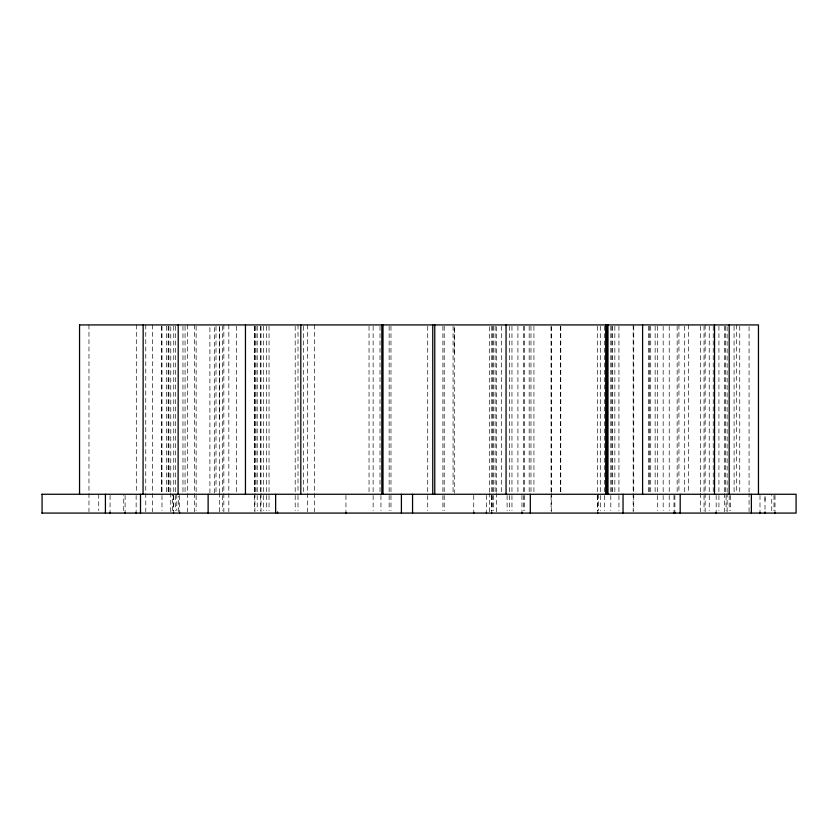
<?xml version="1.0" encoding="UTF-8"?>
<svg xmlns="http://www.w3.org/2000/svg" width="838" height="838" viewBox="0 0 838 838"><rect width="100%" height="100%" fill="white"/><g stroke="black" fill="none" stroke-linecap="round" stroke-linejoin="round"><path stroke-width="0.63" stroke-dasharray="4.19 3.14" d="M123.741 510.562L123.741 495.52M161.42 326.223L161.42 492.954L161.64 449.964M168.867 491.697L168.867 466.033M170.774 511.767L170.774 493.477M170.774 492.168L170.774 326.233M172.356 510.562L172.356 494.263M178.305 511.767L178.305 496.086M214.392 492.954L214.497 324.924M219.388 511.767L219.388 493.477M219.399 492.954L219.525 324.924M254.92 326.233L254.92 492.168M261.016 326.233L261.016 492.168M454.28 353.144L454.28 326.212L454.28 492.954M489.675 511.767L489.675 493.477M489.675 492.168L489.675 326.233M496.641 511.767L496.641 493.477M496.641 492.168L496.641 326.233M551.299 511.767L551.299 493.477M551.299 492.168L551.299 326.233M560.769 326.223L560.769 492.954M700.599 326.233L700.599 492.168M724.64 326.233L724.64 492.168M727.133 511.767L727.133 493.477M727.133 492.168L727.133 326.233M749.067 511.767L749.067 493.477M749.067 492.168L749.067 326.233M765.021 500.537L765.021 495.52L765.021 510.719M771.756 510.719L771.756 495.436M773.987 495.436L773.987 510.719M209.909 492.954L209.909 326.223M734.119 491.697L734.067 326.212M775.003 495.436L775.003 510.719M759.993 495.436L759.993 510.719M739.745 326.223L739.745 492.954M736.529 324.924L736.529 492.954M730.589 495.52L730.589 510.562M729.196 495.52L729.196 510.562M726.075 495.52L726.075 510.562M725.582 326.223L725.582 492.954M724.64 493.477L724.64 511.767M718.92 326.223L718.92 492.954M718.92 495.52L718.92 510.562M716.165 495.436L716.165 510.719M713.232 326.223L713.232 492.954M709.241 326.223L709.241 492.954M709.241 495.52L709.241 510.562M705.146 324.924L705.146 492.168M705.146 493.477L705.146 511.767M704.035 326.223L704.035 492.954M704.035 495.52L704.035 510.562M700.599 493.477L700.599 511.767M688.417 324.924L688.417 492.954M684.698 326.223L684.698 492.954M678.927 324.924L678.927 492.168M677.156 326.223L677.156 492.954M674.894 495.436L674.894 510.719M673.993 495.436L673.993 510.719M669.216 326.223L669.216 492.954M669.216 495.52L669.216 510.562M663.162 326.223L663.162 492.954M663.162 495.52L663.162 510.562M657.694 326.223L657.694 492.954M657.694 495.52L657.694 510.562M655.148 326.223L655.148 492.954M650.717 326.223L650.717 492.954M649.408 326.223L649.408 492.954M648.361 326.223L648.361 492.954M633.738 326.223L633.738 492.954M633.738 495.52L633.738 510.562M633.172 324.924L633.172 492.168M633.172 493.477L633.172 511.767M618.926 326.223L618.926 492.954M618.926 495.52L618.926 510.562M614.851 326.223L614.851 492.954M612.327 326.223L612.327 492.954M611.855 326.223L611.855 492.954M610.808 326.223L610.808 492.954M610.808 495.52L610.808 510.562M604.313 326.223L604.313 492.954M604.313 495.52L604.313 510.562M600.291 326.223L600.291 492.954M600.291 495.52L600.291 510.562M598.332 494.263L598.332 510.562M597.683 495.436L597.683 510.719M597.515 326.223L597.515 492.954M597.515 495.52L597.515 510.562M560.308 326.223L560.308 492.954M551.069 326.223L551.069 492.954M551.069 495.52L551.069 510.562M533.932 326.223L533.932 492.954M530.978 326.223L530.978 492.954M529.176 326.223L529.176 492.954M524.473 326.223L524.473 492.954M524.473 495.52L524.473 510.562M523.478 326.223L523.478 492.954M523.478 495.52L523.478 510.562M521.959 495.436L521.959 510.719M517.915 326.223L517.915 492.954M511.955 326.223L511.955 492.954M511.955 495.52L511.955 510.562M509.504 326.223L509.504 492.954M509.504 495.52L509.504 510.562M507.105 495.52L507.105 510.562M501.365 326.223L501.365 492.954M495.122 326.223L495.122 492.954M493.362 326.223L493.362 492.954M493.362 495.52L493.362 510.562M492.639 326.223L492.639 492.954M492.639 495.52L492.639 510.562M491.749 326.223L491.749 492.954M491.749 495.52L491.749 510.562M491.623 495.436L491.623 510.719M486.417 495.436L486.417 510.719M473.742 495.436L473.742 510.719M453.065 326.223L453.065 492.954M444.213 326.223L444.213 492.954M444.213 495.52L444.213 510.562M442.904 326.223L442.904 492.954M442.904 495.52L442.904 510.562M427.726 326.223L427.726 492.954M427.726 495.52L427.726 510.562M390.979 326.223L390.979 492.954M390.979 495.52L390.979 510.562M389.146 326.223L389.146 492.954M389.146 495.52L389.146 510.562M380.944 495.52L380.944 510.562M380.023 326.223L380.023 492.954M373.13 326.223L373.13 492.954M373.13 495.52L373.13 510.562M369.034 326.223L369.034 492.954M345.947 495.436L345.947 510.719M314.439 324.924L314.439 492.168M314.439 493.477L314.439 511.767M307.441 324.924L307.441 492.168M307.441 493.477L307.441 511.767M303.67 326.223L303.67 492.954M298.014 324.924L298.003 492.954M298.003 495.52L298.003 510.562M295.206 326.223L295.206 492.954M295.206 495.52L295.206 510.562M269.04 326.223L269.04 492.954M269.04 495.52L269.04 510.562M266.327 326.223L266.327 492.954M266.327 495.52L266.327 510.562M263.561 326.223L263.561 492.954M263.561 495.52L263.561 510.562M261.016 493.477L261.016 511.767M260.576 326.223L260.576 492.954M260.576 495.52L260.576 510.562M257.214 326.223L257.214 492.954M257.214 495.52L257.214 510.562M255.925 326.223L255.925 492.954M254.92 493.477L254.92 511.767M254.71 326.223L254.71 492.954M254.605 326.223L254.605 492.954M254.605 495.52L254.605 510.562M236.421 326.223L236.421 492.954M228.826 324.924L228.826 492.168M228.826 493.477L228.826 511.767M223.84 324.924L223.84 492.168M223.84 493.477L223.84 511.767M222.688 326.223L222.688 492.954M222.688 495.52L222.688 510.562M219.388 326.233L219.388 419M216.005 326.223L216.005 492.954M196.134 326.223L196.134 492.954M196.134 495.52L196.134 510.562M194.479 324.924L194.479 492.168M194.479 493.477L194.479 511.767M187.534 324.924L187.534 492.168M187.534 493.477L187.534 511.767M185.062 326.223L185.062 492.954M182.967 326.223L182.967 492.954M179.594 495.436L179.594 510.719M176.797 494.263L176.797 510.562M175.634 326.223L175.634 492.954M175.634 495.52L175.634 510.562M173.749 326.223L173.749 492.954M173.749 495.52L173.749 510.562M173.529 495.436L173.529 510.719M168.867 326.212L168.867 492.954M168.176 326.223L168.176 492.954M166.678 326.223L166.678 492.954M161.985 326.223L161.985 492.954M161.985 495.52L161.985 510.562M152.516 324.924L152.516 492.168M152.516 493.477L152.516 511.767M145.77 324.924L145.77 492.168M145.77 493.477L145.77 511.767M136.301 324.924L136.301 492.954M136.144 495.436L136.144 510.719M125.103 495.436L125.103 510.719M110.061 495.436L110.061 510.719M98.748 494.263L98.748 510.562M88.964 324.924L88.964 492.168M88.964 493.477L88.964 511.767"/><path stroke-width="1.26" d="M143.057 494.263L143.162 324.924M178.106 494.263L178.232 324.924M680.194 494.263L680.194 513.076M79.537 324.924L758.463 324.924L758.463 494.263M41.9 494.263L796.09 494.263L796.1 513.076L41.9 513.076M775.003 511.903L775.003 513.076M765.021 511.903L765.021 513.076M759.993 511.903L759.993 513.076M751.382 494.263L751.382 513.076M729.196 324.924L729.196 494.263M716.165 511.903L716.165 513.076M714.51 324.924L714.51 494.263M674.894 511.903L674.894 513.076M673.993 511.903L673.993 513.076M642.599 324.924L642.599 494.263M623.043 494.263L623.043 513.076M607.969 324.924L607.969 494.263M606.806 324.924L606.806 494.263M605.706 324.924L605.706 494.263M597.683 511.903L597.683 513.076M530.307 494.263L530.307 513.076M521.959 511.903L521.959 513.076M506.058 324.924L506.058 494.263M491.623 511.903L491.623 513.076M486.417 511.903L486.417 513.076M473.742 511.903L473.742 513.076M434.765 324.924L434.765 494.263M432.754 324.924L432.754 494.263M412.558 494.263L412.558 513.076M401.402 494.263L401.402 513.076M383.008 324.924L383.008 494.263M382.285 324.924L382.285 494.263M382.18 324.924L382.18 494.263M345.947 511.903L345.947 513.076M300.811 324.924L300.811 494.263M277.577 511.903L277.577 513.076M275.629 494.263L275.629 513.076M245.45 324.924L245.45 494.263M208.128 494.263L208.128 513.076M179.594 511.903L179.594 513.076M173.529 511.903L173.529 513.076M140.512 494.263L140.512 513.076M136.144 511.903L136.144 513.076M125.103 511.903L125.103 513.076M110.061 511.903L110.061 513.076M105.41 494.263L105.41 513.076M79.547 324.924L79.547 494.263M42.078 494.263L42.078 513.076"/></g></svg>
